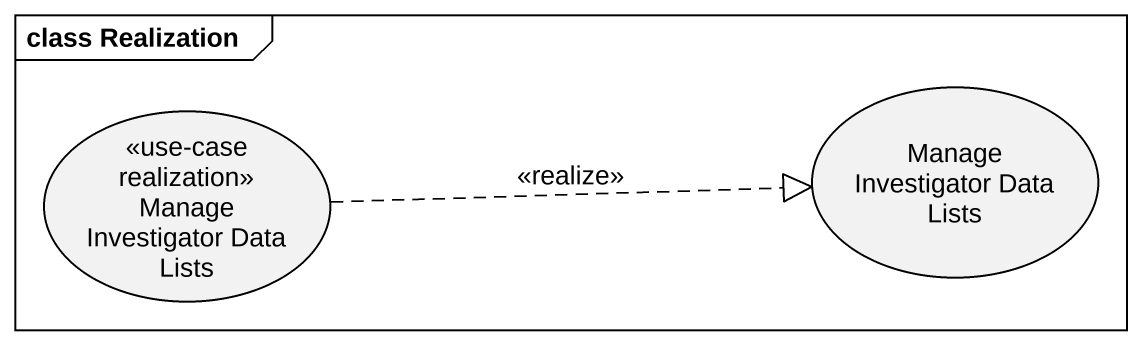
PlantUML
@startuml
mainframe class Realization
usecase "Manage Investigator Data Lists" as Manage_Investigator_Data <<use-case realization>>
usecase "Manage Investigator Data Lists" as Manage_Investigator_Data_2
Manage_Investigator_Data .right.|> Manage_Investigator_Data_2 : <<realize>>
@enduml
